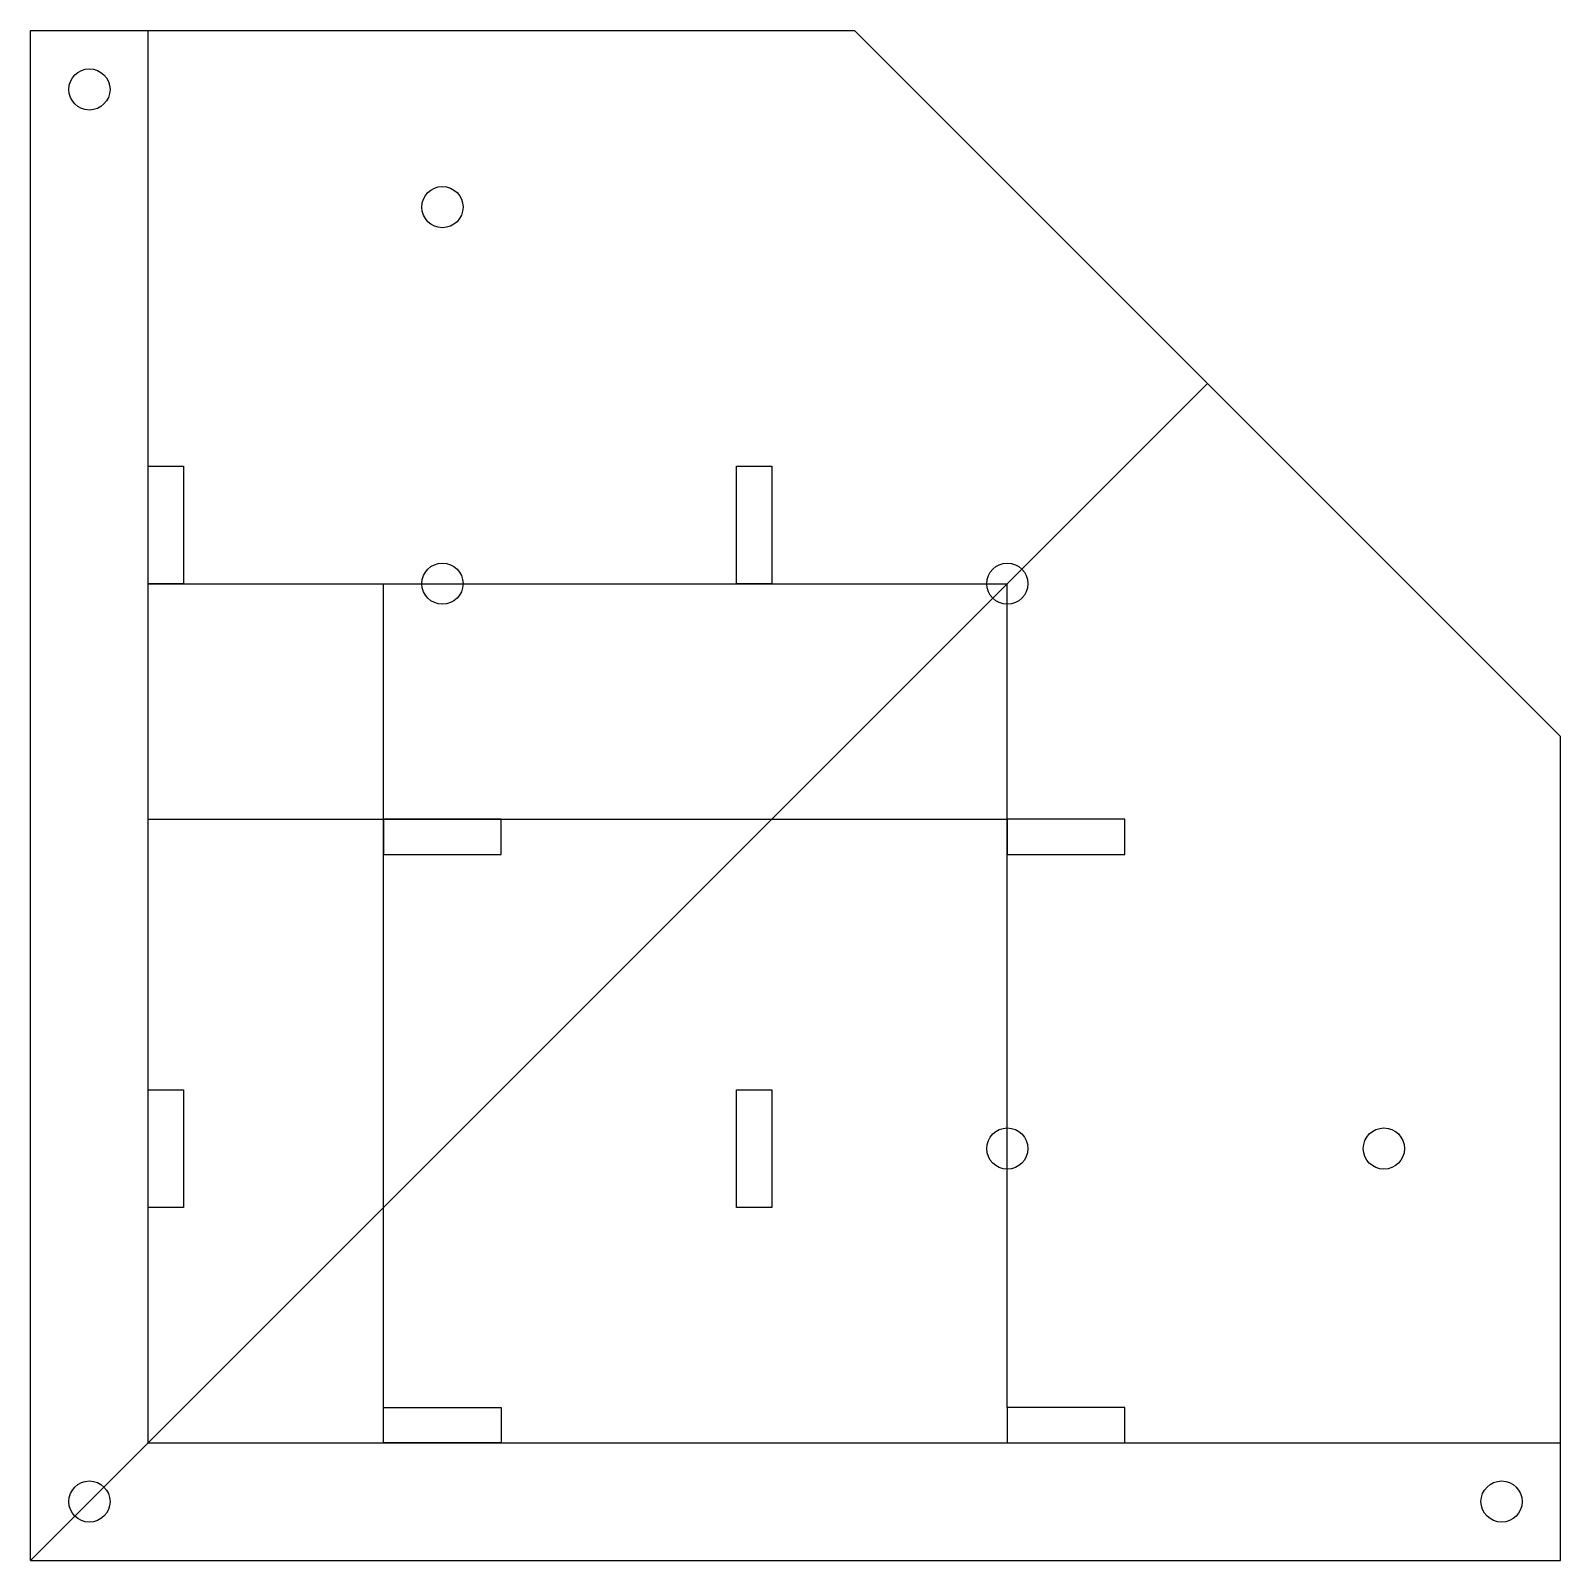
# Model space of a CAD drawing. Header units: millimetres. Extents: x 0 to 130, y 0 to 130.
import ezdxf

# ---------------------------------------------------------------- set-up
doc = ezdxf.new("R2010")
doc.units = ezdxf.units.MM
doc.layers.get('0').update_dxf_attribs({"linetype": 'CONTINUOUS'})

msp = doc.modelspace()

# ---------------------------------------------------------------- linework, layer by layer
for p, q in [((0, 0), (0, 130)), ((0, 130), (70, 130)), ((10, 10), (10, 130)), ((70, 130), (130, 70)), ((0, 0), (100, 100)), ((10, 83), (83, 83)), ((30, 13), (30, 83)), ((83, 13), (83, 83)), ((130, 0), (130, 70)), ((10, 63), (83, 63)), ((93, 13), (83, 13)), ((83, 13), (83, 10)), ((93, 10), (93, 13)), ((10, 10), (130, 10)), ((83, 10), (93, 10)), ((0, 0), (130, 0))]:
    msp.add_line(p, q)
for points in [[(13, 83), (10, 83), (10, 93), (13, 93)], [(63, 83), (60, 83), (60, 93), (63, 93)], [(40, 63), (30, 63), (30, 60), (40, 60)], [(93, 63), (83, 63), (83, 60), (93, 60)], [(13, 30), (10, 30), (10, 40), (13, 40)], [(63, 30), (60, 30), (60, 40), (63, 40)], [(40, 10), (30, 10), (30, 13), (40, 13)]]:
    msp.add_lwpolyline(points, close=True)
for centre in [(5, 125), (35, 115), (35, 83), (83, 83), (83, 35), (115, 35), (5, 5), (125, 5)]:
    msp.add_circle(centre, 1.75)

doc.saveas('drawing.dxf')
